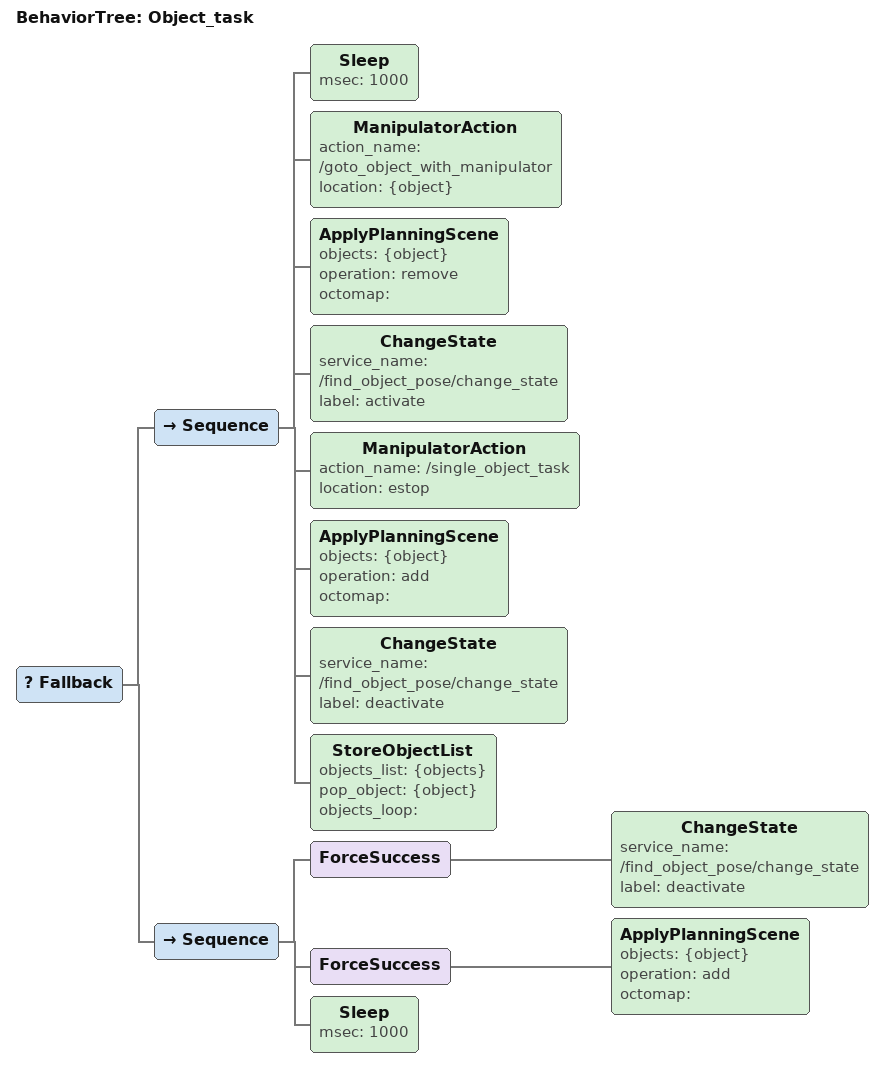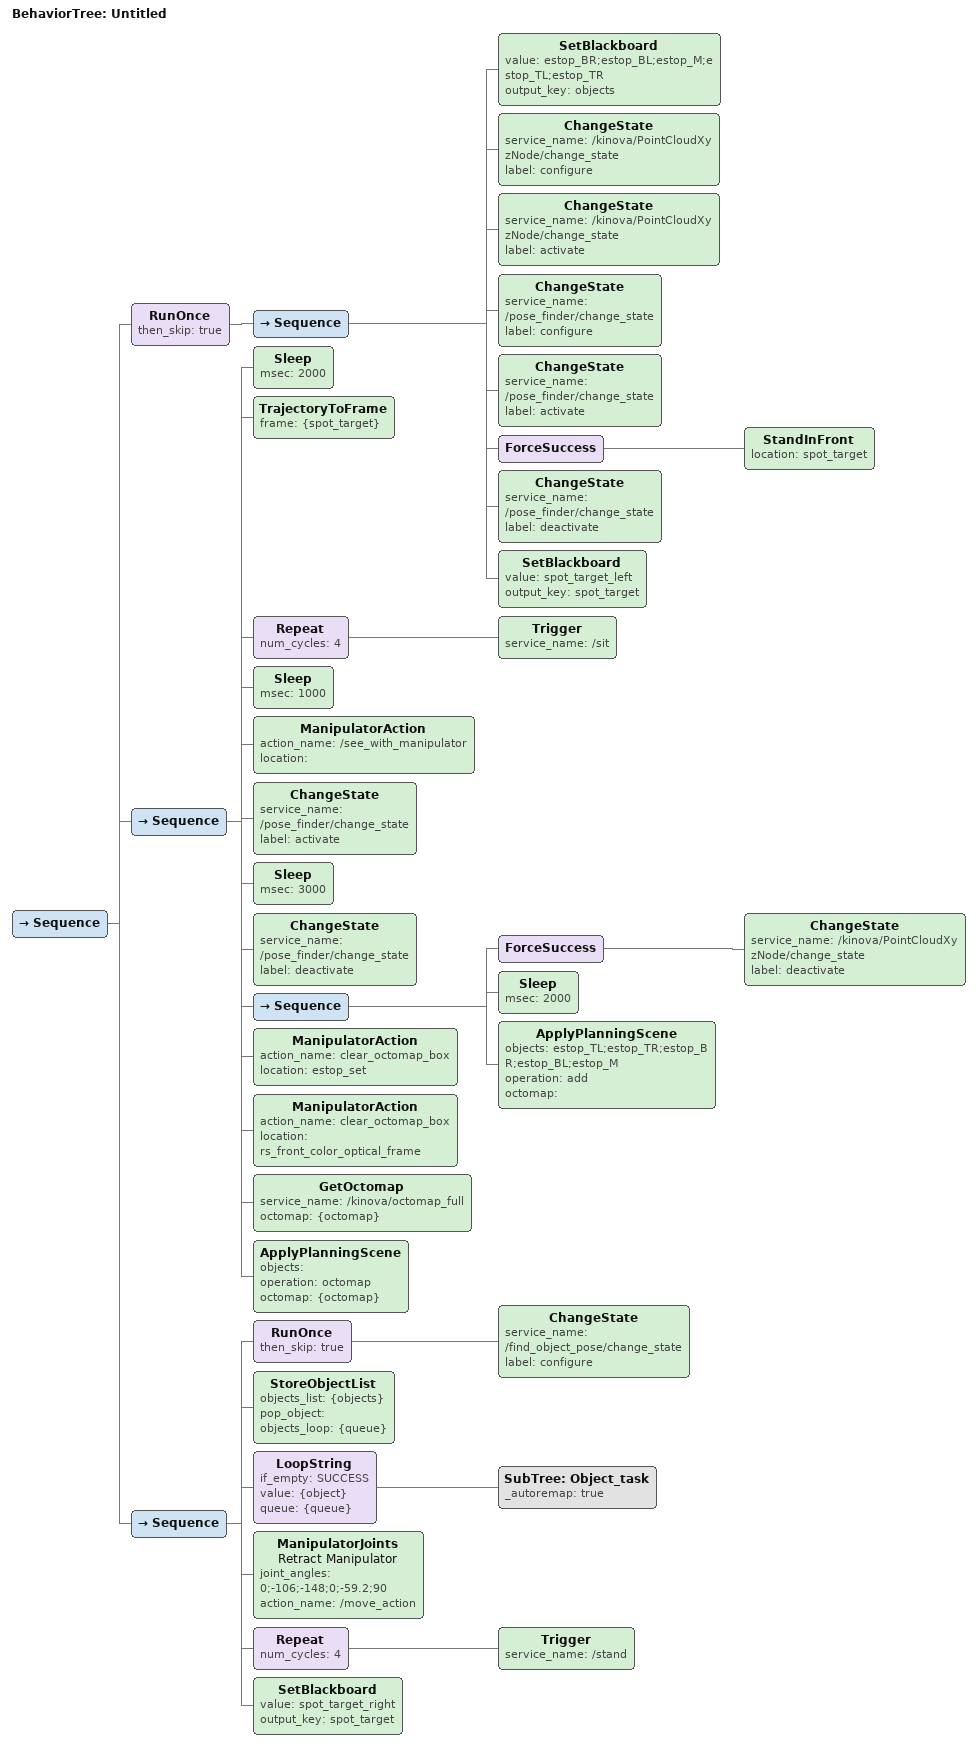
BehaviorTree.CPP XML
<?xml version="1.0" encoding="UTF-8"?>
<root BTCPP_format="4"
      main_tree_to_execute="Untitled">
  <BehaviorTree ID="Object_task">
    <Fallback>
      <Sequence>
        <Sleep msec="1000"/>
        <ManipulatorAction action_name="/goto_object_with_manipulator"
                           location="{object}"/>
        <ApplyPlanningScene objects="{object}"
                            operation="remove"
                            octomap=""/>
        <ChangeState service_name="/find_object_pose/change_state"
                     label="activate"/>
        <ManipulatorAction action_name="/single_object_task"
                           location="estop"/>
        <ApplyPlanningScene objects="{object}"
                            operation="add"
                            octomap=""/>
        <ChangeState service_name="/find_object_pose/change_state"
                     label="deactivate"/>
        <StoreObjectList objects_list="{objects}"
                         pop_object="{object}"
                         objects_loop=""/>
      </Sequence>
      <Sequence>
        <ForceSuccess>
          <ChangeState service_name="/find_object_pose/change_state"
                       label="deactivate"/>
        </ForceSuccess>
        <ForceSuccess>
          <ApplyPlanningScene objects="{object}"
                              operation="add"
                              octomap=""/>
        </ForceSuccess>
        <Sleep msec="1000"/>
      </Sequence>
    </Fallback>
  </BehaviorTree>

  <BehaviorTree ID="Untitled">
    <Sequence>
      <RunOnce then_skip="true">
        <Sequence>
          <SetBlackboard value="estop_BR;estop_BL;estop_M;estop_TL;estop_TR"
                         output_key="objects"/>
          <ChangeState service_name="/kinova/PointCloudXyzNode/change_state"
                       label="configure"/>
          <ChangeState service_name="/kinova/PointCloudXyzNode/change_state"
                       label="activate"/>
          <ChangeState service_name="/pose_finder/change_state"
                       label="configure"/>
          <ChangeState service_name="/pose_finder/change_state"
                       label="activate"/>
          <ForceSuccess>
            <StandInFront location="spot_target"/>
          </ForceSuccess>
          <ChangeState service_name="/pose_finder/change_state"
                       label="deactivate"/>
          <SetBlackboard value="spot_target_left"
                         output_key="spot_target"/>
        </Sequence>
      </RunOnce>
      <Sequence>
        <Sleep msec="2000"/>
        <TrajectoryToFrame frame="{spot_target}"/>
        <Repeat num_cycles="4">
          <Trigger service_name="/sit"/>
        </Repeat>
        <Sleep msec="1000"/>
        <ManipulatorAction action_name="/see_with_manipulator"
                           location=""/>
        <ChangeState service_name="/pose_finder/change_state"
                     label="activate"/>
        <Sleep msec="3000"/>
        <ChangeState service_name="/pose_finder/change_state"
                     label="deactivate"/>
        <Sequence>
          <ForceSuccess>
            <ChangeState service_name="/kinova/PointCloudXyzNode/change_state"
                         label="deactivate"/>
          </ForceSuccess>
          <Sleep msec="2000"/>
          <ApplyPlanningScene objects="estop_TL;estop_TR;estop_BR;estop_BL;estop_M"
                              operation="add"
                              octomap=""/>
        </Sequence>
        <ManipulatorAction action_name="clear_octomap_box"
                           location="estop_set"/>
        <ManipulatorAction action_name="clear_octomap_box"
                           location="rs_front_color_optical_frame"/>
        <GetOctomap service_name="/kinova/octomap_full"
                    octomap="{octomap}"/>
        <ApplyPlanningScene objects=""
                            operation="octomap"
                            octomap="{octomap}"/>
      </Sequence>
      <Sequence>
        <RunOnce then_skip="true">
          <ChangeState service_name="/find_object_pose/change_state"
                       label="configure"/>
        </RunOnce>
        <StoreObjectList objects_list="{objects}"
                         pop_object=""
                         objects_loop="{queue}"/>
        <LoopString if_empty="SUCCESS"
                    value="{object}"
                    queue="{queue}">
          <SubTree ID="Object_task"
                   _autoremap="true"/>
        </LoopString>
        <ManipulatorJoints name="Retract Manipulator"
                           joint_angles="0;-106;-148;0;-59.2;90"
                           action_name="/move_action"/>
        <Repeat num_cycles="4">
          <Trigger service_name="/stand"/>
        </Repeat>
        <SetBlackboard value="spot_target_right"
                       output_key="spot_target"/>
      </Sequence>
    </Sequence>
  </BehaviorTree>

</root>
